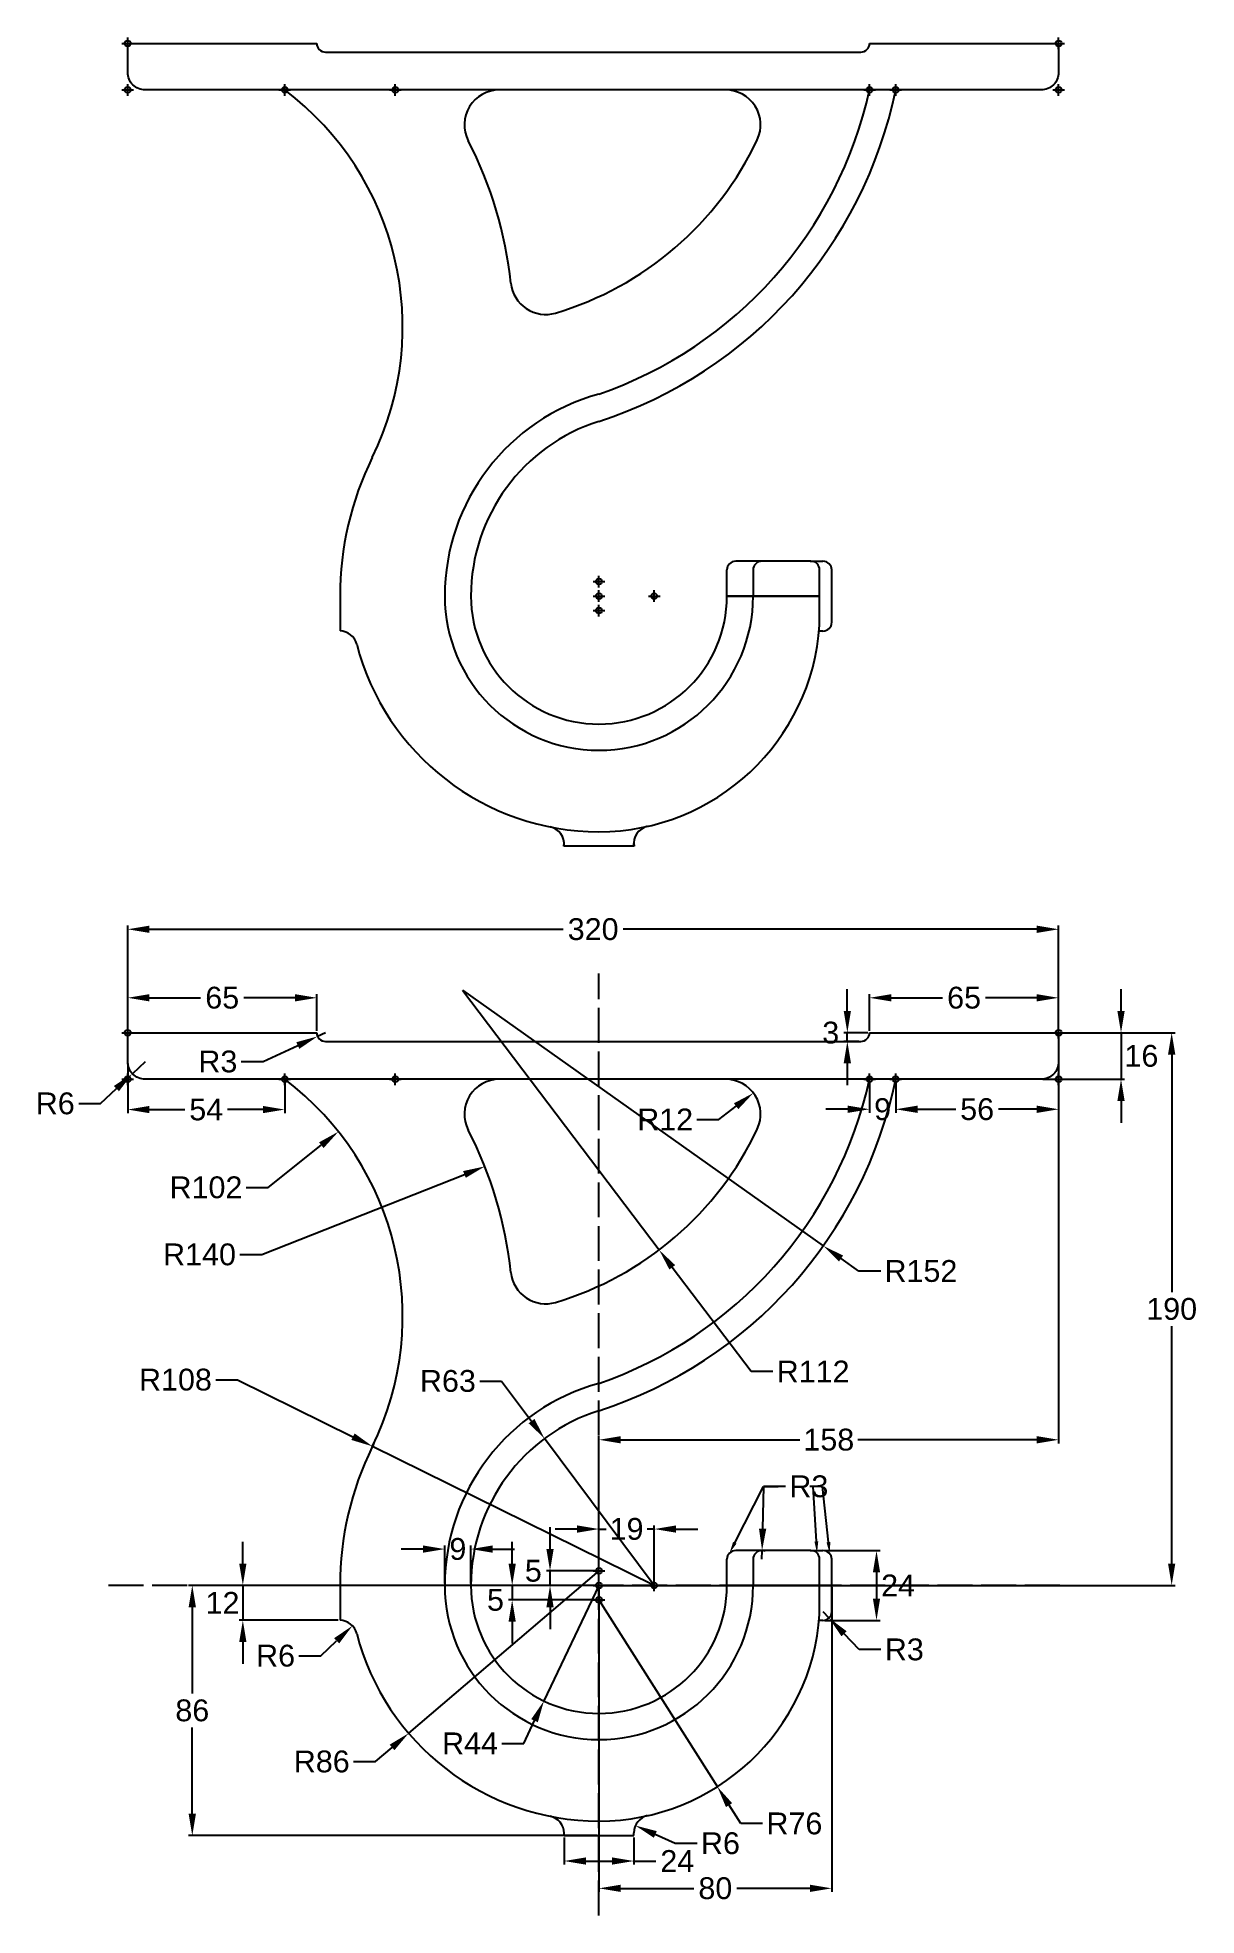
# Model space of a CAD drawing. Header units: millimetres. Extents: x 2263 to 2662, y 1914 to 2559.
import ezdxf
from ezdxf import colors
from ezdxf.entities.mleader import LeaderData, LeaderLine
from ezdxf.math import Vec2, Vec3

# ---------------------------------------------------------------- set-up
doc = ezdxf.new("R2010")
doc.units = ezdxf.units.MM
doc.header["$PDMODE"] = 34
doc.header["$PDSIZE"] = 2
doc.linetypes.add('ACAD_ISO02W100', pattern=[15, 12, -3])
doc.layers.add('dim', color=1, linetype='Continuous')
doc.layers.add('dot lines', color=3, linetype='ACAD_ISO02W100')
doc.styles.get("Standard").update_dxf_attribs({"font": 'arial.ttf'})
doc.dimstyles.new('ISO-25', dxfattribs={"dimtxt": 7.5, "dimasz": 7.5, "dimexe": 1.25, "dimexo": 0.625, "dimgap": 2, "dimtad": 0, "dimtih": 1, "dimtoh": 1, "dimtxsty": 'Standard', "dimcen": 2.5, "dimadec": 0, "dimazin": 0, "dimtfac": 1, "dimtmove": 0, "dimatfit": 3, "dimfxl": 1, "dimarcsym": 0})

# ---------------------------------------------------------------- blocks, each defined once
blk = doc.blocks.new('*D5')
at = {"layer": 'Defpoints', "color": 0, "transparency": 16777216}
for p in [(2614.26, 2252.84), (2294.26, 2217.28), (2614.26, 2217.28)]:
    blk.add_point(p, dxfattribs=at)
at = {"layer": 'dim', "color": 0, "lineweight": -2, "transparency": 16777216}
for p, q in [((2294.26, 2217.91), (2294.26, 2254.09)), ((2614.26, 2217.91), (2614.26, 2254.09)), ((2301.76, 2252.84), (2443.99, 2252.84)), ((2606.76, 2252.84), (2464.53, 2252.84))]:
    blk.add_line(p, q, dxfattribs=at)
at = {"layer": 'dim', "color": 0, "transparency": 16777216}
for points in [[(2301.76, 2254.09), (2301.76, 2251.59), (2294.26, 2252.84)], [(2606.76, 2254.09), (2606.76, 2251.59), (2614.26, 2252.84)]]:
    blk.add_solid(points, dxfattribs=at)
at = {"layer": 'dim', "color": 0, "transparency": 16777216, "insert": (2454.26, 2252.84), "char_height": 7.5, "attachment_point": 5}
blk.add_mtext('320', dxfattribs=at)
blk = doc.blocks.new('*D7')
at = {"layer": 'Defpoints', "color": 0, "transparency": 16777216}
for p in [(2359.26, 2229.28), (2294.26, 2217.28), (2359.26, 2217.28)]:
    blk.add_point(p, dxfattribs=at)
at = {"layer": 'dim', "color": 0, "lineweight": -2, "transparency": 16777216}
for p, q in [((2294.26, 2217.91), (2294.26, 2230.53)), ((2301.76, 2229.28), (2319.34, 2229.28)), ((2351.76, 2229.28), (2334.18, 2229.28)), ((2359.26, 2217.91), (2359.26, 2230.53))]:
    blk.add_line(p, q, dxfattribs=at)
at = {"layer": 'dim', "color": 0, "transparency": 16777216}
for points in [[(2301.76, 2230.53), (2301.76, 2228.03), (2294.26, 2229.28)], [(2351.76, 2230.53), (2351.76, 2228.03), (2359.26, 2229.28)]]:
    blk.add_solid(points, dxfattribs=at)
at = {"layer": 'dim', "color": 0, "transparency": 16777216, "insert": (2326.76, 2229.28), "char_height": 7.5, "attachment_point": 5}
blk.add_mtext('65', dxfattribs=at)
blk = doc.blocks.new('*D9')
at = {"layer": 'Defpoints', "color": 0, "transparency": 16777216}
for p in [(2549.26, 2229.28), (2549.26, 2217.28), (2614.26, 2217.28)]:
    blk.add_point(p, dxfattribs=at)
at = {"layer": 'dim', "color": 0, "lineweight": -2, "transparency": 16777216}
for p, q in [((2549.26, 2217.91), (2549.26, 2230.53)), ((2556.76, 2229.28), (2574.34, 2229.28)), ((2606.76, 2229.28), (2589.18, 2229.28)), ((2614.26, 2217.91), (2614.26, 2230.53))]:
    blk.add_line(p, q, dxfattribs=at)
at = {"layer": 'dim', "color": 0, "transparency": 16777216}
for points in [[(2556.76, 2230.53), (2556.76, 2228.03), (2549.26, 2229.28)], [(2606.76, 2230.53), (2606.76, 2228.03), (2614.26, 2229.28)]]:
    blk.add_solid(points, dxfattribs=at)
at = {"layer": 'dim', "color": 0, "transparency": 16777216, "insert": (2581.76, 2229.28), "char_height": 7.5, "attachment_point": 5}
blk.add_mtext('65', dxfattribs=at)
blk = doc.blocks.new('*D10')
at = {"layer": 'Defpoints', "color": 0, "transparency": 16777216}
for p in [(2541.63, 2214.28), (2546.26, 2214.28), (2549.26, 2217.28)]:
    blk.add_point(p, dxfattribs=at)
at = {"layer": 'dim', "color": 0, "lineweight": -2, "transparency": 16777216}
for p, q in [((2541.63, 2224.78), (2541.63, 2232.28)), ((2548.64, 2217.28), (2540.38, 2217.28)), ((2545.64, 2214.28), (2540.38, 2214.28)), ((2541.63, 2214.28), (2541.63, 2217.28)), ((2541.63, 2206.78), (2541.63, 2199.28))]:
    blk.add_line(p, q, dxfattribs=at)
at = {"layer": 'dim', "color": 0, "transparency": 16777216}
for points in [[(2540.38, 2224.78), (2542.88, 2224.78), (2541.63, 2217.28)], [(2540.38, 2206.78), (2542.88, 2206.78), (2541.63, 2214.28)]]:
    blk.add_solid(points, dxfattribs=at)
at = {"layer": 'dim', "color": 0, "transparency": 16777216, "insert": (2535.92, 2217.28), "char_height": 7.5, "attachment_point": 5}
blk.add_mtext('3', dxfattribs=at)
blk = doc.blocks.new('*D11')
at = {"layer": 'Defpoints', "color": 0, "transparency": 16777216}
for p in [(2294.26, 2207.28), (2348.26, 2201.28), (2348.26, 2190.86)]:
    blk.add_point(p, dxfattribs=at)
at = {"layer": 'dim', "color": 0, "lineweight": -2, "transparency": 16777216}
for p, q in [((2294.26, 2206.66), (2294.26, 2189.61)), ((2348.26, 2200.66), (2348.26, 2189.61)), ((2301.76, 2190.86), (2313.9, 2190.86)), ((2340.76, 2190.86), (2328.62, 2190.86))]:
    blk.add_line(p, q, dxfattribs=at)
at = {"layer": 'dim', "color": 0, "transparency": 16777216}
for points in [[(2301.76, 2192.11), (2301.76, 2189.61), (2294.26, 2190.86)], [(2340.76, 2192.11), (2340.76, 2189.61), (2348.26, 2190.86)]]:
    blk.add_solid(points, dxfattribs=at)
at = {"layer": 'dim', "color": 0, "transparency": 16777216, "insert": (2321.26, 2190.86), "char_height": 7.5, "attachment_point": 5}
blk.add_mtext('54', dxfattribs=at)
blk = doc.blocks.new('*D12')
at = {"layer": 'Defpoints', "color": 0, "transparency": 16777216}
for p in [(2614.26, 2207.28), (2558.26, 2201.28), (2614.26, 2190.96)]:
    blk.add_point(p, dxfattribs=at)
at = {"layer": 'dim', "color": 0, "lineweight": -2, "transparency": 16777216}
for p, q in [((2614.26, 2206.66), (2614.26, 2189.71)), ((2558.26, 2200.66), (2558.26, 2189.71)), ((2565.76, 2190.96), (2578.89, 2190.96)), ((2606.76, 2190.96), (2593.63, 2190.96))]:
    blk.add_line(p, q, dxfattribs=at)
at = {"layer": 'dim', "color": 0, "transparency": 16777216}
for points in [[(2565.76, 2192.21), (2565.76, 2189.71), (2558.26, 2190.96)], [(2606.76, 2192.21), (2606.76, 2189.71), (2614.26, 2190.96)]]:
    blk.add_solid(points, dxfattribs=at)
at = {"layer": 'dim', "color": 0, "transparency": 16777216, "insert": (2586.26, 2190.96), "char_height": 7.5, "attachment_point": 5}
blk.add_mtext('56', dxfattribs=at)
blk = doc.blocks.new('*D13')
at = {"layer": 'Defpoints', "color": 0, "transparency": 16777216}
for p in [(2614.26, 2217.28), (2608.26, 2201.28), (2635.71, 2201.28)]:
    blk.add_point(p, dxfattribs=at)
at = {"layer": 'dim', "color": 0, "lineweight": -2, "transparency": 16777216}
for p, q in [((2635.71, 2224.78), (2635.71, 2232.28)), ((2614.89, 2217.28), (2636.96, 2217.28)), ((2635.71, 2217.28), (2635.71, 2201.28)), ((2608.89, 2201.28), (2636.96, 2201.28)), ((2635.71, 2193.78), (2635.71, 2186.28))]:
    blk.add_line(p, q, dxfattribs=at)
at = {"layer": 'dim', "color": 0, "transparency": 16777216}
for points in [[(2634.46, 2224.78), (2636.96, 2224.78), (2635.71, 2217.28)], [(2634.46, 2193.78), (2636.96, 2193.78), (2635.71, 2201.28)]]:
    blk.add_solid(points, dxfattribs=at)
at = {"layer": 'dim', "color": 0, "transparency": 16777216, "insert": (2642.72, 2209.28), "char_height": 7.5, "attachment_point": 5}
blk.add_mtext('16', dxfattribs=at)
blk = doc.blocks.new('*D14')
at = {"layer": 'Defpoints', "color": 0, "transparency": 16777216}
for p in [(2614.26, 2217.28), (2456.26, 2027.28), (2653.12, 2027.28)]:
    blk.add_point(p, dxfattribs=at)
at = {"layer": 'dim', "color": 0, "lineweight": -2, "transparency": 16777216}
for p, q in [((2614.89, 2217.28), (2654.37, 2217.28)), ((2653.12, 2209.78), (2653.12, 2128.11)), ((2653.12, 2034.78), (2653.12, 2116.45)), ((2456.89, 2027.28), (2654.37, 2027.28))]:
    blk.add_line(p, q, dxfattribs=at)
at = {"layer": 'dim', "color": 0, "transparency": 16777216}
for points in [[(2651.87, 2209.78), (2654.37, 2209.78), (2653.12, 2217.28)], [(2651.87, 2034.78), (2654.37, 2034.78), (2653.12, 2027.28)]]:
    blk.add_solid(points, dxfattribs=at)
at = {"layer": 'dim', "color": 0, "transparency": 16777216, "insert": (2653.12, 2122.28), "char_height": 7.5, "attachment_point": 5}
blk.add_mtext('190', dxfattribs=at)
blk = doc.blocks.new('*D15')
at = {"layer": 'Defpoints', "color": 0, "transparency": 16777216}
for p in [(2614.26, 2217.28), (2456.26, 2077.35), (2456.26, 2027.28)]:
    blk.add_point(p, dxfattribs=at)
at = {"layer": 'dim', "color": 0, "lineweight": -2, "transparency": 16777216}
for p, q in [((2614.26, 2216.66), (2614.26, 2076.1)), ((2456.26, 2027.91), (2456.26, 2078.6)), ((2463.76, 2077.35), (2525.32, 2077.35)), ((2606.76, 2077.35), (2545.2, 2077.35))]:
    blk.add_line(p, q, dxfattribs=at)
at = {"layer": 'dim', "color": 0, "transparency": 16777216}
for points in [[(2463.76, 2078.6), (2463.76, 2076.1), (2456.26, 2077.35)], [(2606.76, 2078.6), (2606.76, 2076.1), (2614.26, 2077.35)]]:
    blk.add_solid(points, dxfattribs=at)
at = {"layer": 'dim', "color": 0, "transparency": 16777216, "insert": (2535.26, 2077.35), "char_height": 7.5, "attachment_point": 5}
blk.add_mtext('158', dxfattribs=at)
blk = doc.blocks.new('*D16')
at = {"layer": 'Defpoints', "color": 0, "transparency": 16777216}
for p in [(2367.26, 2027.28), (2333.84, 2015.28), (2367.26, 2015.28)]:
    blk.add_point(p, dxfattribs=at)
at = {"layer": 'dim', "color": 0, "lineweight": -2, "transparency": 16777216}
for p, q in [((2333.84, 2034.78), (2333.84, 2042.28)), ((2366.64, 2027.28), (2332.59, 2027.28)), ((2333.84, 2027.28), (2333.84, 2015.28)), ((2366.64, 2015.28), (2332.59, 2015.28)), ((2333.84, 2007.78), (2333.84, 2000.28))]:
    blk.add_line(p, q, dxfattribs=at)
at = {"layer": 'dim', "color": 0, "transparency": 16777216}
for points in [[(2332.59, 2034.78), (2335.09, 2034.78), (2333.84, 2027.28)], [(2332.59, 2007.78), (2335.09, 2007.78), (2333.84, 2015.28)]]:
    blk.add_solid(points, dxfattribs=at)
at = {"layer": 'dim', "color": 0, "transparency": 16777216, "insert": (2326.86, 2021.28), "char_height": 7.5, "attachment_point": 5}
blk.add_mtext('12', dxfattribs=at)
blk = doc.blocks.new('*D19')
at = {"layer": 'Defpoints', "color": 0, "transparency": 16777216}
for p in [(2444.26, 1941.28), (2468.26, 1941.28), (2468.26, 1932.54)]:
    blk.add_point(p, dxfattribs=at)
at = {"layer": 'dim', "color": 0, "lineweight": -2, "transparency": 16777216}
for p, q in [((2444.26, 1940.66), (2444.26, 1931.29)), ((2468.26, 1940.66), (2468.26, 1931.29)), ((2451.76, 1932.54), (2460.76, 1932.54)), ((2468.26, 1932.54), (2475.76, 1932.54))]:
    blk.add_line(p, q, dxfattribs=at)
at = {"layer": 'dim', "color": 0, "transparency": 16777216}
for points in [[(2451.76, 1933.79), (2451.76, 1931.29), (2444.26, 1932.54)], [(2460.76, 1933.79), (2460.76, 1931.29), (2468.26, 1932.54)]]:
    blk.add_solid(points, dxfattribs=at)
at = {"layer": 'dim', "color": 0, "transparency": 16777216, "insert": (2483.18, 1932.54), "char_height": 7.5, "attachment_point": 5}
blk.add_mtext('24', dxfattribs=at)
blk = doc.blocks.new('*D20')
at = {"layer": 'Defpoints', "color": 0, "transparency": 16777216}
for p in [(2316.47, 2027.28), (2456.26, 2027.28), (2456.26, 1941.28)]:
    blk.add_point(p, dxfattribs=at)
at = {"layer": 'dim', "color": 0, "lineweight": -2, "transparency": 16777216}
for p, q in [((2455.64, 2027.28), (2315.22, 2027.28)), ((2316.47, 2019.78), (2316.47, 1990.11)), ((2316.47, 1948.78), (2316.47, 1978.45)), ((2455.64, 1941.28), (2315.22, 1941.28))]:
    blk.add_line(p, q, dxfattribs=at)
at = {"layer": 'dim', "color": 0, "transparency": 16777216}
for points in [[(2315.22, 2019.78), (2317.72, 2019.78), (2316.47, 2027.28)], [(2315.22, 1948.78), (2317.72, 1948.78), (2316.47, 1941.28)]]:
    blk.add_solid(points, dxfattribs=at)
at = {"layer": 'dim', "color": 0, "transparency": 16777216, "insert": (2316.47, 1984.28), "char_height": 7.5, "attachment_point": 5}
blk.add_mtext('86', dxfattribs=at)
blk = doc.blocks.new('*D21')
at = {"layer": 'Defpoints', "color": 0, "transparency": 16777216}
for p in [(2439.44, 2027.28), (2456.26, 2032.28), (2456.26, 2027.28)]:
    blk.add_point(p, dxfattribs=at)
at = {"layer": 'dim', "color": 0, "lineweight": -2, "transparency": 16777216}
for p, q in [((2439.44, 2039.78), (2439.44, 2047.28)), ((2455.64, 2032.28), (2438.19, 2032.28)), ((2455.64, 2027.28), (2438.19, 2027.28)), ((2439.44, 2027.28), (2439.44, 2032.28)), ((2439.44, 2019.78), (2439.44, 2012.28))]:
    blk.add_line(p, q, dxfattribs=at)
at = {"layer": 'dim', "color": 0, "transparency": 16777216}
for points in [[(2438.19, 2039.78), (2440.69, 2039.78), (2439.44, 2032.28)], [(2438.19, 2019.78), (2440.69, 2019.78), (2439.44, 2027.28)]]:
    blk.add_solid(points, dxfattribs=at)
at = {"layer": 'dim', "color": 0, "transparency": 16777216, "insert": (2433.7, 2032.28), "char_height": 7.5, "attachment_point": 5}
blk.add_mtext('5', dxfattribs=at)
blk = doc.blocks.new('*D22')
at = {"layer": 'Defpoints', "color": 0, "transparency": 16777216}
for p in [(2456.26, 2027.28), (2426.43, 2022.28), (2456.26, 2022.28)]:
    blk.add_point(p, dxfattribs=at)
at = {"layer": 'dim', "color": 0, "lineweight": -2, "transparency": 16777216}
for p, q in [((2426.43, 2034.78), (2426.43, 2042.28)), ((2455.64, 2027.28), (2425.18, 2027.28)), ((2426.43, 2027.28), (2426.43, 2022.28)), ((2455.64, 2022.28), (2425.18, 2022.28)), ((2426.43, 2014.78), (2426.43, 2007.28))]:
    blk.add_line(p, q, dxfattribs=at)
at = {"layer": 'dim', "color": 0, "transparency": 16777216}
for points in [[(2425.18, 2034.78), (2427.68, 2034.78), (2426.43, 2027.28)], [(2425.18, 2014.78), (2427.68, 2014.78), (2426.43, 2022.28)]]:
    blk.add_solid(points, dxfattribs=at)
at = {"layer": 'dim', "color": 0, "transparency": 16777216, "insert": (2420.69, 2022.28), "char_height": 7.5, "attachment_point": 5}
blk.add_mtext('5', dxfattribs=at)
blk = doc.blocks.new('*D23')
at = {"layer": 'Defpoints', "color": 0, "transparency": 16777216}
for p in [(2475.26, 2046.66), (2456.26, 2027.28), (2475.26, 2027.28)]:
    blk.add_point(p, dxfattribs=at)
at = {"layer": 'dim', "color": 0, "lineweight": -2, "transparency": 16777216}
for p, q in [((2448.76, 2046.66), (2441.26, 2046.66)), ((2456.26, 2027.91), (2456.26, 2047.91)), ((2456.26, 2046.66), (2458.73, 2046.66)), ((2475.26, 2046.66), (2472.79, 2046.66)), ((2475.26, 2027.91), (2475.26, 2047.91)), ((2482.76, 2046.66), (2490.26, 2046.66))]:
    blk.add_line(p, q, dxfattribs=at)
at = {"layer": 'dim', "color": 0, "transparency": 16777216}
for points in [[(2448.76, 2047.91), (2448.76, 2045.41), (2456.26, 2046.66)], [(2482.76, 2047.91), (2482.76, 2045.41), (2475.26, 2046.66)]]:
    blk.add_solid(points, dxfattribs=at)
at = {"layer": 'dim', "color": 0, "transparency": 16777216, "insert": (2465.76, 2046.66), "char_height": 7.5, "attachment_point": 5}
blk.add_mtext('19', dxfattribs=at)
blk = doc.blocks.new('*D24')
at = {"layer": 'Defpoints', "color": 0, "transparency": 16777216}
for p in [(2533.26, 2039.27), (2533.26, 2015.27), (2551.66, 2015.27)]:
    blk.add_point(p, dxfattribs=at)
at = {"layer": 'dim', "color": 0, "lineweight": -2, "transparency": 16777216}
for p, q in [((2533.89, 2039.27), (2552.91, 2039.27)), ((2551.66, 2031.77), (2551.66, 2022.77)), ((2533.89, 2015.27), (2552.91, 2015.27))]:
    blk.add_line(p, q, dxfattribs=at)
at = {"layer": 'dim', "color": 0, "transparency": 16777216}
for points in [[(2550.41, 2031.77), (2552.91, 2031.77), (2551.66, 2039.27)], [(2550.41, 2022.77), (2552.91, 2022.77), (2551.66, 2015.27)]]:
    blk.add_solid(points, dxfattribs=at)
at = {"layer": 'dim', "color": 0, "transparency": 16777216, "insert": (2559.08, 2027.27), "char_height": 7.5, "attachment_point": 5}
blk.add_mtext('24', dxfattribs=at)
blk = doc.blocks.new('*D25')
at = {"layer": 'Defpoints', "color": 0, "transparency": 16777216}
for p in [(2456.26, 2027.28), (2536.26, 2027.27), (2536.26, 1923.15)]:
    blk.add_point(p, dxfattribs=at)
at = {"layer": 'dim', "color": 0, "lineweight": -2, "transparency": 16777216}
for p, q in [((2456.26, 2026.66), (2456.26, 1921.9)), ((2536.26, 2026.65), (2536.26, 1921.9)), ((2463.76, 1923.15), (2488.9, 1923.15)), ((2528.76, 1923.15), (2503.62, 1923.15))]:
    blk.add_line(p, q, dxfattribs=at)
at = {"layer": 'dim', "color": 0, "transparency": 16777216}
for points in [[(2463.76, 1924.4), (2463.76, 1921.9), (2456.26, 1923.15)], [(2528.76, 1924.4), (2528.76, 1921.9), (2536.26, 1923.15)]]:
    blk.add_solid(points, dxfattribs=at)
at = {"layer": 'dim', "color": 0, "transparency": 16777216, "insert": (2496.26, 1923.15), "char_height": 7.5, "attachment_point": 5}
blk.add_mtext('80', dxfattribs=at)
blk = doc.blocks.new('*D26')
at = {"layer": 'Defpoints', "color": 0, "transparency": 16777216}
for p in [(2403.26, 2039.77), (2403.26, 2027.28), (2412.26, 2027.28)]:
    blk.add_point(p, dxfattribs=at)
at = {"layer": 'dim', "color": 0, "lineweight": -2, "transparency": 16777216}
for p, q in [((2403.26, 2027.91), (2403.26, 2041.02)), ((2412.26, 2027.91), (2412.26, 2041.02)), ((2395.76, 2039.77), (2388.26, 2039.77)), ((2403.26, 2039.77), (2403.29, 2039.77)), ((2412.26, 2039.77), (2412.23, 2039.77)), ((2419.76, 2039.77), (2427.26, 2039.77))]:
    blk.add_line(p, q, dxfattribs=at)
at = {"layer": 'dim', "color": 0, "transparency": 16777216}
for points in [[(2395.76, 2041.02), (2395.76, 2038.52), (2403.26, 2039.77)], [(2419.76, 2041.02), (2419.76, 2038.52), (2412.26, 2039.77)]]:
    blk.add_solid(points, dxfattribs=at)
at = {"layer": 'dim', "color": 0, "transparency": 16777216, "insert": (2407.76, 2039.77), "char_height": 7.5, "attachment_point": 5}
blk.add_mtext('9', dxfattribs=at)
blk = doc.blocks.new('*D27')
at = {"layer": 'Defpoints', "color": 0, "transparency": 16777216}
for p in [(2549.26, 2201.28), (2558.26, 2201.28), (2558.26, 2190.96)]:
    blk.add_point(p, dxfattribs=at)
at = {"layer": 'dim', "color": 0, "lineweight": -2, "transparency": 16777216}
for p, q in [((2549.26, 2200.66), (2549.26, 2189.71)), ((2558.26, 2200.66), (2558.26, 2189.71)), ((2541.76, 2190.96), (2534.26, 2190.96)), ((2549.26, 2190.96), (2549.29, 2190.96)), ((2558.26, 2190.96), (2558.23, 2190.96)), ((2565.76, 2190.96), (2573.26, 2190.96))]:
    blk.add_line(p, q, dxfattribs=at)
at = {"layer": 'dim', "color": 0, "transparency": 16777216}
for points in [[(2541.76, 2192.21), (2541.76, 2189.71), (2549.26, 2190.96)], [(2565.76, 2192.21), (2565.76, 2189.71), (2558.26, 2190.96)]]:
    blk.add_solid(points, dxfattribs=at)
at = {"layer": 'dim', "color": 0, "transparency": 16777216, "insert": (2553.76, 2190.96), "char_height": 7.5, "attachment_point": 5}
blk.add_mtext('9', dxfattribs=at)
blk = doc.blocks.new('*D28')
at = {"layer": 'Defpoints', "color": 0, "transparency": 16777216}
for p in [(2509.36, 2196.57), (2499.83, 2189.28)]:
    blk.add_point(p, dxfattribs=at)
at = {"layer": 'dim', "color": 0, "lineweight": -2, "transparency": 16777216}
for p, q in [((2497.45, 2187.46), (2503.4, 2192.01)), ((2489.95, 2187.46), (2497.45, 2187.46))]:
    blk.add_line(p, q, dxfattribs=at)
at = {"layer": 'dim', "color": 0, "transparency": 16777216}
blk.add_solid([(2502.65, 2193.01), (2504.16, 2191.02), (2509.36, 2196.57)], dxfattribs=at)
at = {"layer": 'dim', "color": 0, "transparency": 16777216, "insert": (2479.02, 2187.46), "char_height": 7.5, "attachment_point": 5}
blk.add_mtext('R12', dxfattribs=at)
blk = doc.blocks.new('*D29')
at = {"layer": 'Defpoints', "color": 0, "transparency": 16777216}
for p in [(2359.54, 2216.02), (2362.26, 2217.28)]:
    blk.add_point(p, dxfattribs=at)
at = {"layer": 'dim', "color": 0, "lineweight": -2, "transparency": 16777216}
for p, q in [((2362.26, 2217.28), (2359.54, 2216.02)), ((2340.81, 2207.35), (2352.73, 2212.87)), ((2333.31, 2207.35), (2340.81, 2207.35))]:
    blk.add_line(p, q, dxfattribs=at)
at = {"layer": 'dim', "color": 0, "transparency": 16777216}
blk.add_solid([(2352.21, 2214), (2353.26, 2211.73), (2359.54, 2216.02)], dxfattribs=at)
at = {"layer": 'dim', "color": 0, "transparency": 16777216, "insert": (2325.26, 2207.35), "char_height": 7.5, "attachment_point": 5}
blk.add_mtext('R3', dxfattribs=at)
blk = doc.blocks.new('*D30')
at = {"layer": 'Defpoints', "color": 0, "transparency": 16777216}
for p in [(2295.88, 2203.18), (2300.26, 2207.28)]:
    blk.add_point(p, dxfattribs=at)
at = {"layer": 'dim', "color": 0, "lineweight": -2, "transparency": 16777216}
for p, q in [((2300.26, 2207.28), (2295.88, 2203.18)), ((2284.92, 2192.94), (2290.4, 2198.06)), ((2277.42, 2192.94), (2284.92, 2192.94))]:
    blk.add_line(p, q, dxfattribs=at)
at = {"layer": 'dim', "color": 0, "transparency": 16777216}
blk.add_solid([(2289.54, 2198.98), (2291.25, 2197.15), (2295.88, 2203.18)], dxfattribs=at)
at = {"layer": 'dim', "color": 0, "transparency": 16777216, "insert": (2269.37, 2192.94), "char_height": 7.5, "attachment_point": 5}
blk.add_mtext('R6', dxfattribs=at)
blk = doc.blocks.new('*D31')
at = {"layer": 'Defpoints', "color": 0, "transparency": 16777216}
for p in [(2366.7, 2183.27), (2286.78, 2119.89)]:
    blk.add_point(p, dxfattribs=at)
at = {"layer": 'dim', "color": 0, "lineweight": -2, "transparency": 16777216}
for p, q in [((2342.5, 2164.08), (2360.82, 2178.61)), ((2335, 2164.08), (2342.5, 2164.08))]:
    blk.add_line(p, q, dxfattribs=at)
at = {"layer": 'dim', "color": 0, "transparency": 16777216}
blk.add_solid([(2360.05, 2179.59), (2361.6, 2177.63), (2366.7, 2183.27)], dxfattribs=at)
at = {"layer": 'dim', "color": 0, "transparency": 16777216, "insert": (2321.17, 2164.08), "char_height": 7.5, "attachment_point": 5}
blk.add_mtext('R102', dxfattribs=at)
blk = doc.blocks.new('*D32')
at = {"layer": 'Defpoints', "color": 0, "transparency": 16777216}
for p in [(2417, 2171.31), (2286.78, 2119.89)]:
    blk.add_point(p, dxfattribs=at)
at = {"layer": 'dim', "color": 0, "lineweight": -2, "transparency": 16777216}
for p, q in [((2340.32, 2141.03), (2410.02, 2168.56)), ((2332.82, 2141.03), (2340.32, 2141.03))]:
    blk.add_line(p, q, dxfattribs=at)
at = {"layer": 'dim', "color": 0, "transparency": 16777216}
blk.add_solid([(2409.56, 2169.72), (2410.48, 2167.4), (2417, 2171.31)], dxfattribs=at)
at = {"layer": 'dim', "color": 0, "transparency": 16777216, "insert": (2318.96, 2141.03), "char_height": 7.5, "attachment_point": 5}
blk.add_mtext('R140', dxfattribs=at)
blk = doc.blocks.new('*D33')
at = {"layer": 'Defpoints', "color": 0, "transparency": 16777216}
for p in [(2409.38, 2231.94), (2476.94, 2142.61)]:
    blk.add_point(p, dxfattribs=at)
at = {"layer": 'dim', "color": 0, "lineweight": -2, "transparency": 16777216}
for p, q in [((2409.38, 2231.94), (2476.94, 2142.61)), ((2508.55, 2100.8), (2481.46, 2136.62)), ((2516.05, 2100.8), (2508.55, 2100.8))]:
    blk.add_line(p, q, dxfattribs=at)
at = {"layer": 'dim', "color": 0, "transparency": 16777216}
blk.add_solid([(2482.46, 2137.38), (2480.47, 2135.87), (2476.94, 2142.61)], dxfattribs=at)
at = {"layer": 'dim', "color": 0, "transparency": 16777216, "insert": (2529.88, 2100.8), "char_height": 7.5, "attachment_point": 5}
blk.add_mtext('R112', dxfattribs=at)
blk = doc.blocks.new('*D34')
at = {"layer": 'Defpoints', "color": 0, "transparency": 16777216}
for p in [(2409.38, 2231.94), (2533.36, 2144)]:
    blk.add_point(p, dxfattribs=at)
at = {"layer": 'dim', "color": 0, "lineweight": -2, "transparency": 16777216}
for p, q in [((2409.38, 2231.94), (2533.36, 2144)), ((2545.6, 2135.32), (2539.48, 2139.66)), ((2553.1, 2135.32), (2545.6, 2135.32))]:
    blk.add_line(p, q, dxfattribs=at)
at = {"layer": 'dim', "color": 0, "transparency": 16777216}
blk.add_solid([(2540.2, 2140.68), (2538.76, 2138.64), (2533.36, 2144)], dxfattribs=at)
at = {"layer": 'dim', "color": 0, "transparency": 16777216, "insert": (2566.93, 2135.32), "char_height": 7.5, "attachment_point": 5}
blk.add_mtext('R152', dxfattribs=at)
blk = doc.blocks.new('*D35')
at = {"layer": 'Defpoints', "color": 0, "transparency": 16777216}
for p in [(2456.26, 2032.28), (2390.84, 1976.46)]:
    blk.add_point(p, dxfattribs=at)
at = {"layer": 'dim', "color": 0, "lineweight": -2, "transparency": 16777216}
for p, q in [((2456.26, 2032.28), (2390.84, 1976.46)), ((2379.43, 1966.72), (2385.14, 1971.59)), ((2371.93, 1966.72), (2379.43, 1966.72))]:
    blk.add_line(p, q, dxfattribs=at)
at = {"layer": 'dim', "color": 0, "transparency": 16777216}
blk.add_solid([(2384.32, 1972.54), (2385.95, 1970.64), (2390.84, 1976.46)], dxfattribs=at)
at = {"layer": 'dim', "color": 0, "transparency": 16777216, "insert": (2360.97, 1966.72), "char_height": 7.5, "attachment_point": 5}
blk.add_mtext('R86', dxfattribs=at)
blk = doc.blocks.new('*D36')
at = {"layer": 'Defpoints', "color": 0, "transparency": 16777216}
for p in [(2367.18, 2009.28), (2371.54, 2013.41)]:
    blk.add_point(p, dxfattribs=at)
at = {"layer": 'dim', "color": 0, "lineweight": -2, "transparency": 16777216}
for p, q in [((2360.65, 2003.09), (2366.09, 2008.25)), ((2353.15, 2003.09), (2360.65, 2003.09))]:
    blk.add_line(p, q, dxfattribs=at)
at = {"layer": 'dim', "color": 0, "transparency": 16777216}
blk.add_solid([(2365.23, 2009.16), (2366.95, 2007.34), (2371.54, 2013.41)], dxfattribs=at)
at = {"layer": 'dim', "color": 0, "transparency": 16777216, "insert": (2345.1, 2003.09), "char_height": 7.5, "attachment_point": 5}
blk.add_mtext('R6', dxfattribs=at)
blk = doc.blocks.new('*D37')
at = {"layer": 'Defpoints', "color": 0, "transparency": 16777216}
for p in [(2456.26, 2027.28), (2437.34, 1987.56)]:
    blk.add_point(p, dxfattribs=at)
at = {"layer": 'dim', "color": 0, "lineweight": -2, "transparency": 16777216}
for p, q in [((2456.26, 2027.28), (2437.34, 1987.56)), ((2430.39, 1972.98), (2434.11, 1980.79)), ((2422.89, 1972.98), (2430.39, 1972.98))]:
    blk.add_line(p, q, dxfattribs=at)
at = {"layer": 'dim', "color": 0, "transparency": 16777216}
blk.add_solid([(2432.98, 1981.32), (2435.24, 1980.25), (2437.34, 1987.56)], dxfattribs=at)
at = {"layer": 'dim', "color": 0, "transparency": 16777216, "insert": (2411.95, 1972.98), "char_height": 7.5, "attachment_point": 5}
blk.add_mtext('R44', dxfattribs=at)
blk = doc.blocks.new('*D38')
at = {"layer": 'Defpoints', "color": 0, "transparency": 16777216}
for p in [(2456.26, 2022.28), (2496.95, 1958.09)]:
    blk.add_point(p, dxfattribs=at)
at = {"layer": 'dim', "color": 0, "lineweight": -2, "transparency": 16777216}
for p, q in [((2456.26, 2022.28), (2496.95, 1958.09)), ((2504.99, 1945.42), (2500.97, 1951.76)), ((2512.49, 1945.42), (2504.99, 1945.42))]:
    blk.add_line(p, q, dxfattribs=at)
at = {"layer": 'dim', "color": 0, "transparency": 16777216}
blk.add_solid([(2502.03, 1952.43), (2499.91, 1951.09), (2496.95, 1958.09)], dxfattribs=at)
at = {"layer": 'dim', "color": 0, "transparency": 16777216, "insert": (2523.44, 1945.42), "char_height": 7.5, "attachment_point": 5}
blk.add_mtext('R76', dxfattribs=at)
blk = doc.blocks.new('*D39')
at = {"layer": 'Defpoints', "color": 0, "transparency": 16777216}
for p in [(2378.42, 2075.09), (2475.26, 2027.28)]:
    blk.add_point(p, dxfattribs=at)
at = {"layer": 'dim', "color": 0, "lineweight": -2, "transparency": 16777216}
for p, q in [((2324.56, 2097.98), (2332.06, 2097.98)), ((2332.06, 2097.98), (2371.7, 2078.41)), ((2475.26, 2027.28), (2378.42, 2075.09))]:
    blk.add_line(p, q, dxfattribs=at)
blk.add_arc((2475.26, 2027.28), 108, 153.05944, 153.83272, dxfattribs=at)
at = {"layer": 'dim', "color": 0, "transparency": 16777216}
blk.add_solid([(2372.25, 2079.53), (2371.14, 2077.29), (2378.42, 2075.09)], dxfattribs=at)
at = {"layer": 'dim', "color": 0, "transparency": 16777216, "insert": (2310.68, 2097.98), "char_height": 7.5, "attachment_point": 5}
blk.add_mtext('R108', dxfattribs=at)
blk = doc.blocks.new('*D40')
at = {"layer": 'Defpoints', "color": 0, "transparency": 16777216}
for p in [(2437.56, 2077.76), (2475.26, 2027.28)]:
    blk.add_point(p, dxfattribs=at)
at = {"layer": 'dim', "color": 0, "lineweight": -2, "transparency": 16777216}
for p, q in [((2415.29, 2097.53), (2422.79, 2097.53)), ((2422.79, 2097.53), (2433.08, 2083.77)), ((2475.26, 2027.28), (2437.56, 2077.76))]:
    blk.add_line(p, q, dxfattribs=at)
at = {"layer": 'dim', "color": 0, "transparency": 16777216}
blk.add_solid([(2434.08, 2084.51), (2432.07, 2083.02), (2437.56, 2077.76)], dxfattribs=at)
at = {"layer": 'dim', "color": 0, "transparency": 16777216, "insert": (2404.33, 2097.53), "char_height": 7.5, "attachment_point": 5}
blk.add_mtext('R63', dxfattribs=at)
blk = doc.blocks.new('*D42')
at = {"layer": 'Defpoints', "color": 0, "transparency": 16777216}
for p in [(2512.26, 2036.28), (2512.33, 2039.28)]:
    blk.add_point(p, dxfattribs=at)
at = {"layer": 'dim', "color": 0, "lineweight": -2, "transparency": 16777216}
for p, q in [((2512.87, 2061.3), (2512.51, 2046.78)), ((2520.37, 2061.3), (2512.87, 2061.3)), ((2512.26, 2036.28), (2512.33, 2039.28))]:
    blk.add_line(p, q, dxfattribs=at)
blk.add_arc((2512.26, 2036.28), 3, 64.74242, 90, dxfattribs=at)
at = {"layer": 'dim', "color": 0, "transparency": 16777216}
blk.add_solid([(2511.26, 2046.81), (2513.76, 2046.75), (2512.33, 2039.28)], dxfattribs=at)
at = {"layer": 'dim', "color": 0, "transparency": 16777216, "insert": (2528.41, 2061.3), "char_height": 7.5, "attachment_point": 5}
blk.add_mtext('R3', dxfattribs=at)
blk = doc.blocks.new('*D43')
at = {"layer": 'Defpoints', "color": 0, "transparency": 16777216}
for p in [(2533.26, 2018.27), (2535.33, 2016.1)]:
    blk.add_point(p, dxfattribs=at)
at = {"layer": 'dim', "color": 0, "lineweight": -2, "transparency": 16777216}
for p, q in [((2533.26, 2018.27), (2535.33, 2016.1)), ((2545.68, 2005.24), (2540.5, 2010.67)), ((2553.18, 2005.24), (2545.68, 2005.24))]:
    blk.add_line(p, q, dxfattribs=at)
at = {"layer": 'dim', "color": 0, "transparency": 16777216}
blk.add_solid([(2541.41, 2011.53), (2539.6, 2009.81), (2535.33, 2016.1)], dxfattribs=at)
at = {"layer": 'dim', "color": 0, "transparency": 16777216, "insert": (2561.22, 2005.24), "char_height": 7.5, "attachment_point": 5}
blk.add_mtext('R3', dxfattribs=at)
blk = doc.blocks.new('*D45')
at = {"layer": 'Defpoints', "color": 0, "transparency": 16777216}
for p in [(2468.78, 1944.73), (2474.26, 1942.28)]:
    blk.add_point(p, dxfattribs=at)
at = {"layer": 'dim', "color": 0, "lineweight": -2, "transparency": 16777216}
for p, q in [((2482.48, 1938.61), (2475.63, 1941.67)), ((2489.98, 1938.61), (2482.48, 1938.61))]:
    blk.add_line(p, q, dxfattribs=at)
at = {"layer": 'dim', "color": 0, "transparency": 16777216}
blk.add_solid([(2476.14, 1942.81), (2475.12, 1940.53), (2468.78, 1944.73)], dxfattribs=at)
at = {"layer": 'dim', "color": 0, "transparency": 16777216, "insert": (2498.02, 1938.61), "char_height": 7.5, "attachment_point": 5}
blk.add_mtext('R6', dxfattribs=at)

msp = doc.modelspace()

# ---------------------------------------------------------------- linework, layer by layer
for p, q in [((2359.26, 2557.372), (2359.26, 2557.372)), ((2549.26, 2557.372), (2549.26, 2557.372)), ((2362.26, 2554.372), (2546.26, 2554.372)), ((2500.26, 2367.372), (2500.26, 2376.372)), ((2512.26, 2379.372), (2503.26, 2379.372)), ((2528.884, 2379.365), (2533.26, 2379.365)), ((2532.096, 2367.372), (2532.096, 2376.372)), ((2536.26, 2358.365), (2536.26, 2376.365)), ((2367.26, 2367.372), (2367.26, 2355.372)), ((2533.26, 2355.365), (2531.937, 2355.365)), ((2468.344, 2281.372), (2444.21, 2281.372)), ((2444.26, 2281.372), (2444.26, 2282.15)), ((2468.26, 2281.372), (2468.26, 2282.372)), ((2359.26, 2217.28), (2359.26, 2217.28)), ((2362.26, 2214.28), (2546.26, 2214.28)), ((2549.26, 2217.28), (2549.26, 2217.28)), ((2500.26, 2027.28), (2500.26, 2036.28)), ((2512.26, 2039.28), (2503.26, 2039.28)), ((2528.884, 2039.273), (2533.26, 2039.273)), ((2532.096, 2027.28), (2532.096, 2036.28)), ((2536.26, 2018.273), (2536.26, 2036.273)), ((2367.26, 2027.28), (2367.26, 2015.28)), ((2533.26, 2015.273), (2531.937, 2015.273)), ((2444.26, 1941.28), (2444.26, 1942.058)), ((2444.26, 1941.28), (2468.26, 1941.28)), ((2468.26, 1941.28), (2468.26, 1942.28))]:
    msp.add_line(p, q)
for points in [[(2549.26, 2557.372), (2614.26, 2557.372), (2614.26, 2547.372, -0.4142136), (2608.26, 2541.372), (2300.26, 2541.372, -0.4142136), (2294.26, 2547.372), (2294.26, 2557.372), (2359.26, 2557.372)], [(2532.096, 2357.372), (2532.096, 2376.372, 0.4142136), (2529.096, 2379.372), (2512.26, 2379.372, 0.4142136), (2509.26, 2376.372), (2509.26, 2367.372)], [(2549.26, 2217.28), (2614.26, 2217.28), (2614.26, 2207.28, -0.4142136), (2608.26, 2201.28), (2300.26, 2201.28, -0.4142136), (2294.26, 2207.28), (2294.26, 2217.28), (2359.26, 2217.28)], [(2532.096, 2017.28), (2532.096, 2036.28, 0.4142136), (2529.096, 2039.28), (2512.26, 2039.28, 0.4142136), (2509.26, 2036.28), (2509.26, 2027.28)]]:
    msp.add_lwpolyline(points, format="xyb")
for points in [[(2500.26, 2367.372), (2532.096, 2367.372), (2532.096, 2367.372), (2500.26, 2367.372)], [(2500.26, 2027.28), (2532.096, 2027.28), (2532.096, 2027.28), (2500.26, 2027.28)]]:
    msp.add_lwpolyline(points, close=True)
for centre, radius, start, end in [((2362.26, 2557.372), 3, 180, 270), ((2546.26, 2557.372), 3, 270, 0), ((2286.783, 2459.981), 102, 333.832718, 52.935236), ((2422.02, 2529.372), 12, 90, 207.162922), ((2409.384, 2572.03), 152, 287.962557, 348.36381), ((2409.576, 2571.985), 143, 289.054522, 347.63878), ((2499.829, 2529.372), 12, 334.74936, 90), ((2409.384, 2572.03), 112, 286.578284, 334.74936), ((2286.783, 2459.981), 140, 6.120491, 27.162922), ((2437.917, 2476.187), 12, 186.120491, 286.578284), ((2475.26, 2367.372), 72, 105.300941, 180), ((2475.26, 2367.372), 63, 107.552965, 180), ((2475.26, 2367.372), 108, 153.832718, 180), ((2503.26, 2376.372), 3, 90, 180), ((2533.26, 2376.365), 3, 0, 90), ((2456.26, 2367.372), 53, 180, 0), ((2456.26, 2367.372), 44, 180, 0), ((2456.26, 2362.372), 76, 270, 356.227816), ((2533.26, 2358.365), 3, 270, 0), ((2367.182, 2349.372), 6, 14.477512, 89.249306), ((2456.26, 2372.372), 86, 194.477512, 270), ((2438.26, 2282.15), 6, 352.549174, 78.717176), ((2474.26, 2282.372), 6, 102.680383, 189.594068), ((2362.26, 2217.28), 3, 180, 270), ((2546.26, 2217.28), 3, 270, 0), ((2286.783, 2119.889), 102, 333.832718, 52.935236), ((2422.02, 2189.28), 12, 90, 207.162922), ((2409.384, 2231.938), 152, 287.962557, 348.36381), ((2409.576, 2231.893), 143, 289.054522, 347.63878), ((2499.829, 2189.28), 12, 334.74936, 90), ((2286.783, 2119.889), 140, 6.120491, 27.162922), ((2409.384, 2231.938), 112, 286.578284, 334.74936), ((2437.917, 2136.095), 12, 186.120491, 286.578284), ((2475.26, 2027.28), 72, 105.300941, 180), ((2475.26, 2027.28), 63, 107.552965, 180), ((2475.26, 2027.28), 108, 153.832718, 180), ((2503.26, 2036.28), 3, 90, 180), ((2533.26, 2036.273), 3, 0, 90), ((2456.26, 2027.28), 53, 180, 0), ((2456.26, 2027.28), 44, 180, 0), ((2367.182, 2009.28), 6, 14.477512, 89.249306), ((2456.26, 2022.28), 76, 270, 356.227816), ((2533.26, 2018.273), 3, 270, 0), ((2456.26, 2032.28), 86, 194.477512, 270), ((2438.26, 1942.058), 6, 0, 78.717176), ((2474.26, 1942.28), 6, 102.680383, 180)]:
    msp.add_arc(centre, radius, start, end)
for p in [(2294.26, 2557.372), (2614.26, 2557.372), (2294.26, 2541.372), (2348.26, 2541.372), (2386.26, 2541.372), (2549.26, 2541.372), (2558.26, 2541.372), (2614.26, 2541.372), (2456.26, 2372.372), (2456.26, 2367.372), (2475.26, 2367.372), (2456.26, 2362.372), (2294.26, 2217.28), (2614.26, 2217.28), (2294.26, 2201.28), (2348.26, 2201.28), (2386.26, 2201.28), (2549.26, 2201.28), (2558.26, 2201.28), (2614.26, 2201.28), (2456.26, 2032.28), (2456.26, 2027.28), (2475.26, 2027.28), (2456.26, 2022.28)]:
    msp.add_point(p)
at = {"layer": 'dot lines'}
for p, q in [((2456.26, 1913.832), (2456.26, 2237.673)), ((2614.657, 2027.28), (2286.955, 2027.28))]:
    msp.add_line(p, q, dxfattribs=at)

# ---------------------------------------------------------------- dimensions: what is measured, and where the dimension line sits
at = {"layer": 'dim'}
dim = msp.add_linear_dim(base=(2614.26, 2252.843), p1=(2294.26, 2217.28), p2=(2614.26, 2217.28), dimstyle='ISO-25', dxfattribs=at)
dim.commit()
dim.dimension.update_dxf_attribs({"geometry": '*D5', "text_midpoint": (2454.26, 2252.843), "dimtype": 160})
for base, p1, p2, picture, middle in [((2359.26, 2229.284), (2294.26, 2217.28), (2359.26, 2217.28), '*D7', (2326.76, 2229.284)), ((2549.26, 2229.284), (2614.26, 2217.28), (2549.26, 2217.28), '*D9', (2581.76, 2229.284)), ((2456.26, 2077.349), (2614.26, 2217.28), (2456.26, 2027.28), '*D15', (2535.26, 2077.349)), ((2348.26, 2190.856), (2294.26, 2207.28), (2348.26, 2201.28), '*D11', (2321.26, 2190.856)), ((2614.26, 2190.96), (2558.26, 2201.28), (2614.26, 2207.28), '*D12', (2586.26, 2190.96)), ((2558.26, 2190.96), (2549.26, 2201.28), (2558.26, 2201.28), '*D27', (2553.76, 2190.96)), ((2475.26, 2046.661), (2456.26, 2027.28), (2475.26, 2027.28), '*D23', (2465.76, 2046.661)), ((2403.26, 2039.772), (2412.26, 2027.28), (2403.26, 2027.28), '*D26', (2407.76, 2039.772)), ((2536.26, 1923.154), (2456.26, 2027.28), (2536.26, 2027.273), '*D25', (2496.26, 1923.154)), ((2468.26, 1932.535), (2444.26, 1941.28), (2468.26, 1941.28), '*D19', (2483.181, 1932.535))]:
    dim = msp.add_linear_dim(base=base, p1=p1, p2=p2, dimstyle='ISO-25', dxfattribs=at)
    dim.commit()
    dim.dimension.update_dxf_attribs({"geometry": picture, "text_midpoint": middle})
for center, mpoint, picture, middle in [((2409.384, 2231.938), (2476.939, 2142.605), '*D33', (2529.885, 2100.805)), ((2362.26, 2217.28), (2359.538, 2216.02), '*D29', (2325.264, 2207.351)), ((2499.829, 2189.28), (2509.362, 2196.568), '*D28', (2479.024, 2187.458)), ((2286.783, 2119.889), (2366.699, 2183.272), '*D31', (2321.169, 2164.082)), ((2286.783, 2119.889), (2416.997, 2171.313), '*D32', (2318.958, 2141.031)), ((2475.26, 2027.28), (2378.421, 2075.094), '*D39', (2310.681, 2097.983)), ((2475.26, 2027.28), (2437.563, 2077.757), '*D40', (2404.334, 2097.532)), ((2512.26, 2036.28), (2512.333, 2039.279), '*D42', (2528.412, 2061.298)), ((2456.26, 2027.28), (2437.339, 1987.556), '*D37', (2411.948, 1972.976)), ((2367.182, 2009.28), (2371.538, 2013.406), '*D36', (2345.103, 2003.091)), ((2474.26, 1942.28), (2468.782, 1944.726), '*D45', (2498.023, 1938.611))]:
    dim = msp.add_radius_dim(center=center, mpoint=mpoint, dimstyle='ISO-25', dxfattribs=at)
    dim.commit()
    dim.dimension.update_dxf_attribs({"geometry": picture, "text_midpoint": middle, "dimtype": 164})
for center, mpoint, picture, middle in [((2409.384, 2231.938), (2533.364, 2144), '*D34', (2566.934, 2135.321)), ((2300.26, 2207.28), (2295.876, 2203.184), '*D30', (2269.372, 2192.943)), ((2456.26, 2032.28), (2390.841, 1976.457), '*D35', (2360.972, 1966.72)), ((2456.26, 2022.28), (2496.954, 1958.093), '*D38', (2523.444, 1945.424)), ((2533.26, 2018.273), (2535.33, 2016.1), '*D43', (2561.222, 2005.239))]:
    dim = msp.add_radius_dim(center=center, mpoint=mpoint, dimstyle='ISO-25', dxfattribs=at)
    dim.commit()
    dim.dimension.update_dxf_attribs({"geometry": picture, "text_midpoint": middle})
for base, p1, p2, override, picture, middle in [((2541.629, 2214.28), (2549.26, 2217.28), (2546.26, 2214.28), {"dimjust": 3}, '*D10', (2535.923, 2217.28)), ((2635.707, 2201.28), (2614.26, 2217.28), (2608.26, 2201.28), {"dimtad": 2}, '*D13', (2642.724, 2209.28)), ((2439.44, 2027.28), (2456.26, 2032.28), (2456.26, 2027.28), {"dimjust": 3}, '*D21', (2433.704, 2032.28)), ((2426.426, 2022.28), (2456.26, 2027.28), (2456.26, 2022.28), {"dimjust": 4}, '*D22', (2420.69, 2022.28)), ((2551.659, 2015.273), (2533.26, 2039.273), (2533.26, 2015.273), {"dimtad": 2}, '*D24', (2559.079, 2027.273))]:
    dim = msp.add_linear_dim(base=base, p1=p1, p2=p2, angle=90, dimstyle='ISO-25', override=override, dxfattribs=at)
    dim.commit()
    dim.dimension.update_dxf_attribs({"geometry": picture, "text_midpoint": middle})
dim = msp.add_linear_dim(base=(2653.116, 2027.28), p1=(2614.26, 2217.28), p2=(2456.26, 2027.28), angle=90, dimstyle='ISO-25', dxfattribs=at)
dim.commit()
dim.dimension.update_dxf_attribs({"geometry": '*D14', "text_midpoint": (2653.116, 2122.28)})
dim = msp.add_linear_dim(base=(2333.844, 2015.28), p1=(2367.26, 2027.28), p2=(2367.26, 2015.28), angle=90, dimstyle='ISO-25', override={"dimtad": 2}, dxfattribs=at)
dim.commit()
dim.dimension.update_dxf_attribs({"geometry": '*D16', "text_midpoint": (2333.844, 2021.28), "dimtype": 160})
dim = msp.add_linear_dim(base=(2316.47, 2027.28), p1=(2456.26, 1941.28), p2=(2456.26, 2027.28), angle=90, dimstyle='ISO-25', dxfattribs=at)
dim.commit()
dim.dimension.update_dxf_attribs({"geometry": '*D20', "text_midpoint": (2316.47, 1984.28), "dimtype": 160})

# ---------------------------------------------------------------- leaders
ml = msp.add_multileader_mtext('Standard', dxfattribs=at)
ml.set_content('', color=256)
ml.set_leader_properties()
ml.build(insert=Vec2(0, 0))
ctx = ml.context
ctx.base_point, ctx.plane_origin = Vec3(2517.865, 2061.298), Vec3(2501.139, 2038.401)
notes = []
notes.append((ctx, [(0, (1, 1, 0), (2512.865, 2061.298), (1, 0), 5, [(0, [(2501.139, 2038.401)], 0, [])])]))
ctx.mtext.insert, ctx.mtext.flow_direction = Vec3(2519.865, 2063.298), 5
ml = msp.add_multileader_mtext('Standard', dxfattribs=at)
ml.set_content('', color=256)
ml.set_leader_properties()
ml.build(insert=Vec2(0, 0))
ctx = ml.context
ctx.base_point, ctx.plane_origin = Vec3(2524.791, 2061.295), Vec3(2531.217, 2038.401)
ctx.text_align_type = 2
notes.append((ctx, [(0, (1, 1, 0), (2529.865, 2061.295), (-1, 0), 1.074, [(0, [(2531.217, 2038.401)], 0, [])])]))
ctx.mtext.insert, ctx.mtext.alignment, ctx.mtext.flow_direction = Vec3(2526.791, 2063.295), 3, 5
ml = msp.add_multileader_mtext('Standard', dxfattribs=at)
ml.set_content('', color=256)
ml.set_leader_properties()
ml.build(insert=Vec2(0, 0))
ctx = ml.context
ctx.base_point, ctx.plane_origin = Vec3(2525.865, 2061.296), Vec3(2535.561, 2038.198)
ctx.text_align_type = 2
notes.append((ctx, [(0, (1, 1, 0), (2533.152, 2061.296), (-1, 0), 3.287, [(0, [(2535.561, 2038.198)], 0, [])])]))
ctx.mtext.insert, ctx.mtext.alignment, ctx.mtext.flow_direction = Vec3(2527.865, 2063.296), 3, 5
for ctx, leaders in notes:
    for number, flags, end, landing, length, lines in leaders:
        leader = LeaderData()
        leader.index, (leader.has_last_leader_line, leader.has_dogleg_vector, leader.attachment_direction) = number, flags
        leader.last_leader_point, leader.dogleg_vector, leader.dogleg_length = Vec3(end), Vec3(landing), length
        for number, points, colour, breaks in lines:
            line = LeaderLine()
            line.index, line.vertices, line.color, line.breaks = number, Vec3.list(points), colors.encode_raw_color(colour), breaks
            leader.lines.append(line)
        ctx.leaders.append(leader)

doc.saveas('drawing.dxf')
